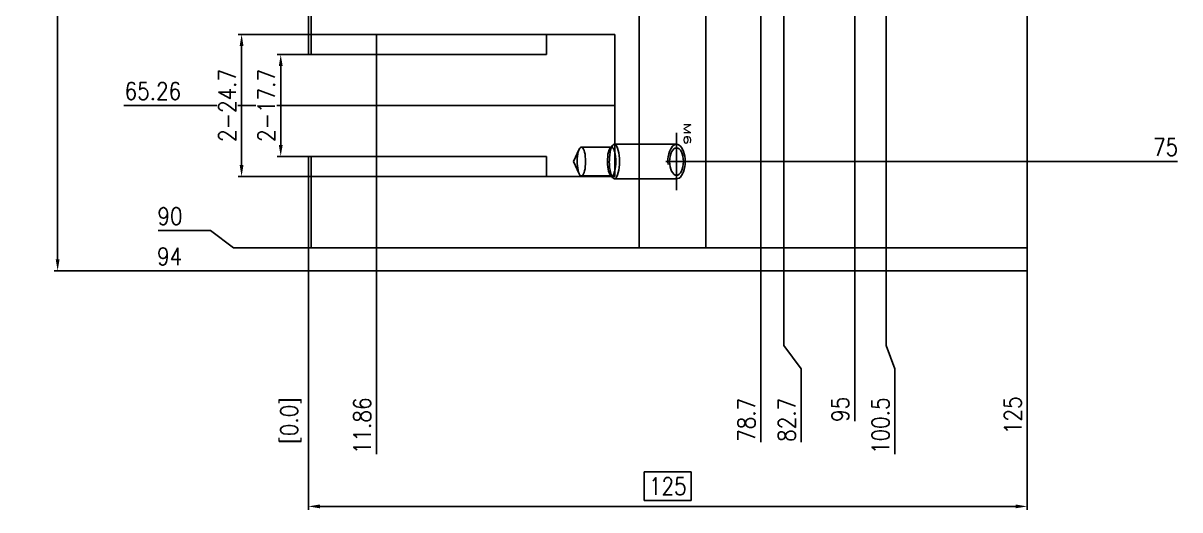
# Model space of a CAD drawing. Header units: millimetres. Extents: x 632 to 3922, y 1402 to 2001.
# Drawn here: x 2249 to 2450.1, y 1739.9 to 1824.4 of the extents above; entities that cross this region are included whole.
import ezdxf
from ezdxf.lldxf.tags import DXFTag

# ---------------------------------------------------------------- set-up
doc = ezdxf.new("R2010")
doc.units = ezdxf.units.MM
for name, color, linetype in [('1', 1, 'Continuous'), ('3', 3, 'Continuous'), ('4', 4, 'Continuous'), ('7', 7, 'Continuous'), ('CE', 1, 'CENTER'), ('DIM', 7, 'Continuous'), ('H1', 2, 'HIDDEN')]:
    doc.layers.add(name, color=color, linetype=linetype)
doc.styles.add('ROMANS', font='romans.shx', dxfattribs={"width": 0.8, "height": 3})
doc.styles.add('SY', font='romans.shx', dxfattribs={"width": 0.85, "height": 3, "bigfont": 'ghs.shx'})
tags = doc.linetypes.add('CENTER', pattern=[2, 1.25, -0.25, 0.25, -0.25]).pattern_tags.tags
tags[10:11] = [DXFTag(74, 4), DXFTag(75, 0), DXFTag(340, '0'), DXFTag(46, 1.0), DXFTag(50, 0.0), DXFTag(44, 0.0), DXFTag(45, 0.0)]
tags[8:9] = [DXFTag(74, 4), DXFTag(75, 0), DXFTag(340, '0'), DXFTag(46, 1.0), DXFTag(50, 0.0), DXFTag(44, 0.0), DXFTag(45, 0.0)]
tags[6:7] = [DXFTag(74, 4), DXFTag(75, 0), DXFTag(340, '0'), DXFTag(46, 1.0), DXFTag(50, 0.0), DXFTag(44, 0.0), DXFTag(45, 0.0)]
tags[4:5] = [DXFTag(74, 4), DXFTag(75, 0), DXFTag(340, '0'), DXFTag(46, 1.0), DXFTag(50, 0.0), DXFTag(44, 0.0), DXFTag(45, 0.0)]
tags = doc.linetypes.add('HIDDEN', pattern=[0.375, 0.25, -0.125]).pattern_tags.tags
tags[6:7] = [DXFTag(74, 4), DXFTag(75, 0), DXFTag(340, '0'), DXFTag(46, 1.0), DXFTag(50, 0.0), DXFTag(44, 0.0), DXFTag(45, 0.0)]
tags[4:5] = [DXFTag(74, 4), DXFTag(75, 0), DXFTag(340, '0'), DXFTag(46, 1.0), DXFTag(50, 0.0), DXFTag(44, 0.0), DXFTag(45, 0.0)]
doc.dimstyles.new('BaseStyle', dxfattribs={"dimtxt": 3, "dimasz": 2, "dimexe": 0.6, "dimexo": 0, "dimgap": 1, "dimtad": 1, "dimdsep": 46, "dimtxsty": 'SY', "dimcen": 0, "dimclrd": 3, "dimclre": 3, "dimclrt": 7, "dimaunit": 1, "dimazin": 0, "dimtfac": 1, "dimtmove": 0, "dimatfit": 3, "dimfxl": 1, "dimtolj": 1, "dimtzin": 0, "dimarcsym": 0})

# ---------------------------------------------------------------- blocks, each defined once
blk = doc.blocks.new('20180524_2047016')
at = {"extrusion": (0, 0, -1)}
blk.add_ellipse((1.48, 0.52), major_axis=(0, 2.4), ratio=0.5, dxfattribs=at)
at = {"layer": '1'}
blk.add_line((1.48, 5.52), (1.48, -4.48), dxfattribs=at)
at = {"layer": '3', "extrusion": (0, 0, -1)}
blk.add_ellipse((1.48, 0.52), major_axis=(0, 3), ratio=0.5, start_param=4.537856, end_param=9.599311, dxfattribs=at)
at = {"layer": 'CE'}
blk.add_line((3.56, 0.52), (-0.39, 0.52), dxfattribs=at)
at = {"layer": '4', "color": 3, "linetype": 'Continuous', "style": 'ROMANS', "width": 1.6}
blk.add_text('M6', height=1.25, rotation=270, dxfattribs=at).set_placement((2.74, 7.22))
blk = doc.blocks.new('*D583')
at = {"layer": 'Defpoints', "color": 0}
for p in [(2298.56, 1781.39), (2298.56, 1781.39), (2298.56, 1760.39)]:
    blk.add_point(p, dxfattribs=at)
at = {"layer": 'DIM', "color": 3, "lineweight": -2}
blk.add_line((2298.56, 1781.39), (2298.56, 1751.39), dxfattribs=at)
at = {"layer": 'DIM', "color": 7, "insert": (2295.64, 1755.39), "char_height": 3, "attachment_point": 5, "rotation": 90, "style": 'SY', "bg_fill": 3, "box_fill_scale": 1.1, "bg_fill_color": 256, "bg_fill_true_color": 13158600, "bg_fill_transparency": 0}
blk.add_mtext('\\A1;{\\H0.8333x;\\C2;[\\H1.2x;0.0\\H0.8333x;]}', dxfattribs=at)
blk = doc.blocks.new('*D584')
at = {"layer": 'Defpoints', "color": 0}
for p in [(2310.42, 1797.78), (2298.56, 1781.39)]:
    blk.add_point(p, dxfattribs=at)
at = {"layer": 'DIM', "color": 3, "lineweight": -2}
blk.add_line((2310.42, 1797.78), (2310.42, 1749.55), dxfattribs=at)
at = {"layer": 'DIM', "color": 7, "insert": (2307.92, 1754.47), "char_height": 3, "attachment_point": 5, "rotation": 90, "style": 'SY', "bg_fill": 3, "box_fill_scale": 1.1, "bg_fill_color": 256, "bg_fill_true_color": 13158600, "bg_fill_transparency": 0}
blk.add_mtext('\\A1;11.86', dxfattribs=at)
at = {"layer": 'Defpoints', "color": 0}
blk.add_point((2310.42, 1760.39), dxfattribs=at)
blk = doc.blocks.new('*D585')
at = {"layer": 'Defpoints', "color": 0}
for p in [(2377.26, 1785.39), (2298.56, 1781.39)]:
    blk.add_point(p, dxfattribs=at)
at = {"layer": 'DIM', "color": 3, "lineweight": -2}
blk.add_line((2377.26, 1785.39), (2377.26, 1751.61), dxfattribs=at)
at = {"layer": 'DIM', "color": 7, "insert": (2374.76, 1755.5), "char_height": 3, "attachment_point": 5, "rotation": 90, "style": 'SY', "bg_fill": 3, "box_fill_scale": 1.1, "bg_fill_color": 256, "bg_fill_true_color": 13158600, "bg_fill_transparency": 0}
blk.add_mtext('\\A1;78.7', dxfattribs=at)
at = {"layer": 'Defpoints', "color": 0}
blk.add_point((2377.26, 1760.39), dxfattribs=at)
blk = doc.blocks.new('*D586')
at = {"layer": 'Defpoints', "color": 0}
for p in [(2298.56, 1781.39), (2423.56, 1781.39)]:
    blk.add_point(p, dxfattribs=at)
at = {"layer": 'DIM', "color": 3, "lineweight": -2}
blk.add_line((2423.56, 1781.39), (2423.56, 1753.19), dxfattribs=at)
at = {"layer": 'DIM', "color": 7, "insert": (2421.06, 1756.29), "char_height": 3, "attachment_point": 5, "rotation": 90, "style": 'SY', "bg_fill": 3, "box_fill_scale": 1.1, "bg_fill_color": 256, "bg_fill_true_color": 13158600, "bg_fill_transparency": 0}
blk.add_mtext('\\A1;125', dxfattribs=at)
at = {"layer": 'Defpoints', "color": 0}
blk.add_point((2423.56, 1760.39), dxfattribs=at)
blk = doc.blocks.new('*D589')
at = {"layer": 'Defpoints', "color": 0}
for p in [(2381.26, 1853.59), (2298.56, 1781.39)]:
    blk.add_point(p, dxfattribs=at)
at = {"layer": 'DIM', "color": 3, "lineweight": -2}
for p, q in [((2381.26, 1853.59), (2381.26, 1768.39)), ((2381.26, 1768.39), (2384.26, 1764.39)), ((2384.26, 1764.39), (2384.26, 1751.61))]:
    blk.add_line(p, q, dxfattribs=at)
at = {"layer": 'DIM', "color": 7, "insert": (2381.76, 1755.5), "char_height": 3, "attachment_point": 5, "rotation": 90, "style": 'SY', "bg_fill": 3, "box_fill_scale": 1.1, "bg_fill_color": 256, "bg_fill_true_color": 13158600, "bg_fill_transparency": 0}
blk.add_mtext('\\A1;82.7', dxfattribs=at)
at = {"layer": 'Defpoints', "color": 0}
blk.add_point((2384.26, 1760.39), dxfattribs=at)
blk = doc.blocks.new('*D590')
at = {"layer": 'Defpoints', "color": 0}
for p in [(2393.56, 1864.89), (2298.56, 1781.39)]:
    blk.add_point(p, dxfattribs=at)
at = {"layer": 'DIM', "color": 3, "lineweight": -2}
blk.add_line((2393.56, 1864.89), (2393.56, 1755.26), dxfattribs=at)
at = {"layer": 'DIM', "color": 7, "insert": (2391.06, 1757.32), "char_height": 3, "attachment_point": 5, "rotation": 90, "style": 'SY', "bg_fill": 3, "box_fill_scale": 1.1, "bg_fill_color": 256, "bg_fill_true_color": 13158600, "bg_fill_transparency": 0}
blk.add_mtext('\\A1;95', dxfattribs=at)
at = {"layer": 'Defpoints', "color": 0}
blk.add_point((2393.56, 1760.39), dxfattribs=at)
blk = doc.blocks.new('*D591')
at = {"layer": 'Defpoints', "color": 0}
for p in [(2399.06, 1857.59), (2298.56, 1781.39)]:
    blk.add_point(p, dxfattribs=at)
at = {"layer": 'DIM', "color": 3, "lineweight": -2}
for p, q in [((2399.06, 1857.59), (2399.06, 1768.39)), ((2399.06, 1768.39), (2400.56, 1764.39)), ((2400.56, 1764.39), (2400.56, 1749.55))]:
    blk.add_line(p, q, dxfattribs=at)
at = {"layer": 'DIM', "color": 7, "insert": (2398.06, 1754.47), "char_height": 3, "attachment_point": 5, "rotation": 90, "style": 'SY', "bg_fill": 3, "box_fill_scale": 1.1, "bg_fill_color": 256, "bg_fill_true_color": 13158600, "bg_fill_transparency": 0}
blk.add_mtext('\\A1;100.5', dxfattribs=at)
at = {"layer": 'Defpoints', "color": 0}
blk.add_point((2400.56, 1760.39), dxfattribs=at)
blk = doc.blocks.new('*D597')
at = {"layer": 'Defpoints', "color": 0}
for p in [(2423.56, 1875.39), (2362.58, 1800.39)]:
    blk.add_point(p, dxfattribs=at)
at = {"layer": 'DIM', "color": 3, "lineweight": -2}
blk.add_line((2362.58, 1800.39), (2449.69, 1800.39), dxfattribs=at)
at = {"layer": 'DIM', "color": 7, "insert": (2447.62, 1802.89), "char_height": 3, "attachment_point": 5, "style": 'SY', "bg_fill": 3, "box_fill_scale": 1.1, "bg_fill_color": 256, "bg_fill_true_color": 13158600, "bg_fill_transparency": 0}
blk.add_mtext('\\A1;75', dxfattribs=at)
at = {"layer": 'Defpoints', "color": 0}
blk.add_point((2444.56, 1800.39), dxfattribs=at)
blk = doc.blocks.new('*D605')
at = {"layer": 'Defpoints', "color": 0}
for p in [(2298.56, 1875.39), (2299.04, 1810.13)]:
    blk.add_point(p, dxfattribs=at)
at = {"layer": 'DIM', "color": 3, "lineweight": -2}
blk.add_line((2299.04, 1810.13), (2266.48, 1810.13), dxfattribs=at)
at = {"layer": 'DIM', "color": 7, "insert": (2271.52, 1812.63), "char_height": 3, "attachment_point": 5, "style": 'SY', "bg_fill": 3, "box_fill_scale": 1.1, "bg_fill_color": 256, "bg_fill_true_color": 13158600, "bg_fill_transparency": 0}
blk.add_mtext('\\A1;65.26', dxfattribs=at)
at = {"layer": 'Defpoints', "color": 0}
blk.add_point((2277.56, 1810.13), dxfattribs=at)
blk = doc.blocks.new('*D606')
at = {"layer": 'Defpoints', "color": 0}
for p in [(2298.56, 1875.39), (2298.56, 1781.39)]:
    blk.add_point(p, dxfattribs=at)
at = {"layer": 'DIM', "color": 3, "lineweight": -2}
blk.add_line((2298.56, 1781.39), (2272.31, 1781.39), dxfattribs=at)
at = {"layer": 'DIM', "color": 7, "insert": (2274.43, 1783.89), "char_height": 3, "attachment_point": 5, "style": 'SY', "bg_fill": 3, "box_fill_scale": 1.1, "bg_fill_color": 256, "bg_fill_true_color": 13158600, "bg_fill_transparency": 0}
blk.add_mtext('\\A1;94', dxfattribs=at)
at = {"layer": 'Defpoints', "color": 0}
blk.add_point((2277.56, 1781.39), dxfattribs=at)
blk = doc.blocks.new('*D607')
at = {"layer": 'Defpoints', "color": 0}
for p in [(2298.56, 1875.39), (2299.04, 1785.39)]:
    blk.add_point(p, dxfattribs=at)
at = {"layer": 'DIM', "color": 3, "lineweight": -2}
for p, q in [((2281.56, 1788.39), (2272.43, 1788.39)), ((2285.56, 1785.39), (2281.56, 1788.39)), ((2299.04, 1785.39), (2285.56, 1785.39))]:
    blk.add_line(p, q, dxfattribs=at)
at = {"layer": 'DIM', "color": 7, "insert": (2274.49, 1790.89), "char_height": 3, "attachment_point": 5, "style": 'SY', "bg_fill": 3, "box_fill_scale": 1.1, "bg_fill_color": 256, "bg_fill_true_color": 13158600, "bg_fill_transparency": 0}
blk.add_mtext('\\A1;90', dxfattribs=at)
at = {"layer": 'Defpoints', "color": 0}
blk.add_point((2277.56, 1788.39), dxfattribs=at)
blk = doc.blocks.new('*D618')
at = {"layer": 'Defpoints', "color": 0}
for p in [(2299.04, 1818.97), (2293.75, 1801.28), (2299.04, 1801.28)]:
    blk.add_point(p, dxfattribs=at)
at = {"layer": 'DIM', "color": 3, "lineweight": -2}
for p, q in [((2299.04, 1818.97), (2293.15, 1818.97)), ((2293.75, 1816.97), (2293.75, 1803.28)), ((2299.04, 1801.28), (2293.15, 1801.28))]:
    blk.add_line(p, q, dxfattribs=at)
at = {"layer": 'DIM', "color": 3}
for points in [[(2294.09, 1816.97), (2293.42, 1816.97), (2293.75, 1818.97)], [(2293.42, 1803.28), (2294.09, 1803.28), (2293.75, 1801.28)]]:
    blk.add_solid(points, dxfattribs=at)
at = {"layer": 'DIM', "color": 7, "insert": (2291.25, 1810.13), "char_height": 3, "attachment_point": 5, "rotation": 90, "style": 'SY', "bg_fill": 3, "box_fill_scale": 1.1, "bg_fill_color": 256, "bg_fill_true_color": 13158600, "bg_fill_transparency": 0}
blk.add_mtext('\\A1;2-17.7', dxfattribs=at)
blk = doc.blocks.new('*D619')
at = {"layer": 'Defpoints', "color": 0}
for p in [(2298.56, 1822.47), (2286.95, 1797.78), (2298.56, 1797.78)]:
    blk.add_point(p, dxfattribs=at)
at = {"layer": 'DIM', "color": 3, "lineweight": -2}
for p, q in [((2298.56, 1822.47), (2286.35, 1822.47)), ((2286.95, 1820.47), (2286.95, 1799.78)), ((2298.56, 1797.78), (2286.35, 1797.78))]:
    blk.add_line(p, q, dxfattribs=at)
at = {"layer": 'DIM', "color": 3}
for points in [[(2287.28, 1820.47), (2286.61, 1820.47), (2286.95, 1822.47)], [(2286.61, 1799.78), (2287.28, 1799.78), (2286.95, 1797.78)]]:
    blk.add_solid(points, dxfattribs=at)
at = {"layer": 'DIM', "color": 7, "insert": (2284.45, 1810.13), "char_height": 3, "attachment_point": 5, "rotation": 90, "style": 'SY', "bg_fill": 3, "box_fill_scale": 1.1, "bg_fill_color": 256, "bg_fill_true_color": 13158600, "bg_fill_transparency": 0}
blk.add_mtext('\\A1;2-24.7', dxfattribs=at)
blk = doc.blocks.new('*D620')
at = {"layer": 'Defpoints', "color": 0}
for p in [(2298.56, 1781.39), (2423.56, 1781.39), (2423.56, 1740.46)]:
    blk.add_point(p, dxfattribs=at)
at = {"layer": 'DIM', "color": 3, "lineweight": -2}
for p, q in [((2298.56, 1781.39), (2298.56, 1739.86)), ((2423.56, 1781.39), (2423.56, 1739.86)), ((2300.56, 1740.46), (2421.56, 1740.46))]:
    blk.add_line(p, q, dxfattribs=at)
at = {"layer": 'DIM', "color": 3}
for points in [[(2300.56, 1740.79), (2300.56, 1740.13), (2298.56, 1740.46)], [(2421.56, 1740.13), (2421.56, 1740.79), (2423.56, 1740.46)]]:
    blk.add_solid(points, dxfattribs=at)
at = {"layer": 'DIM', "color": 7, "insert": (2361.06, 1743.96), "char_height": 3, "attachment_point": 5, "style": 'SY', "bg_fill": 3, "box_fill_scale": 1.1, "bg_fill_color": 256, "bg_fill_true_color": 13158600, "bg_fill_transparency": 0}
blk.add_mtext('\\A1;125', dxfattribs=at)
at = {"layer": 'DIM', "color": 3, "lineweight": -2}
for p, q in [((2365.15, 1746.46), (2356.96, 1746.46)), ((2356.96, 1746.46), (2356.96, 1741.46)), ((2365.15, 1741.46), (2365.15, 1746.46)), ((2356.96, 1741.46), (2365.15, 1741.46))]:
    blk.add_line(p, q, dxfattribs=at)
blk = doc.blocks.new('*D621')
at = {"layer": 'Defpoints', "color": 0}
for p in [(2254.96, 1969.39), (2298.56, 1969.39), (2298.56, 1781.39)]:
    blk.add_point(p, dxfattribs=at)
at = {"layer": 'DIM', "color": 3, "lineweight": -2}
for p, q in [((2298.56, 1969.39), (2254.36, 1969.39)), ((2254.96, 1783.39), (2254.96, 1967.39)), ((2298.56, 1781.39), (2254.36, 1781.39))]:
    blk.add_line(p, q, dxfattribs=at)
at = {"layer": 'DIM', "color": 3}
for points in [[(2255.29, 1967.39), (2254.62, 1967.39), (2254.96, 1969.39)], [(2254.62, 1783.39), (2255.29, 1783.39), (2254.96, 1781.39)]]:
    blk.add_solid(points, dxfattribs=at)
at = {"layer": 'DIM', "color": 7, "insert": (2251.46, 1875.39), "char_height": 3, "attachment_point": 5, "rotation": 90, "style": 'SY', "bg_fill": 3, "box_fill_scale": 1.1, "bg_fill_color": 256, "bg_fill_true_color": 13158600, "bg_fill_transparency": 0}
blk.add_mtext('\\A1;188', dxfattribs=at)
at = {"layer": 'DIM', "color": 3, "lineweight": -2}
for p, q in [((2253.96, 1879.48), (2248.96, 1879.48)), ((2248.96, 1879.48), (2248.96, 1871.29)), ((2253.96, 1871.29), (2253.96, 1879.48)), ((2248.96, 1871.29), (2253.96, 1871.29))]:
    blk.add_line(p, q, dxfattribs=at)

msp = doc.modelspace()

# ---------------------------------------------------------------- linework, layer by layer
at = {"layer": '7'}
for p, q in [((2356.101, 1785.386), (2356.101, 1965.386)), ((2367.694, 1785.386), (2367.694, 1965.386)), ((2377.257, 1785.386), (2377.257, 1965.386)), ((2423.558, 1785.386), (2423.558, 1965.386)), ((2298.558, 1818.975), (2298.558, 1839.43)), ((2299.037, 1839.43), (2299.037, 1818.975)), ((2351.825, 1822.475), (2339.968, 1822.475)), ((2339.968, 1822.475), (2339.968, 1818.975)), ((2351.825, 1822.475), (2351.825, 1797.778)), ((2299.037, 1818.975), (2298.558, 1818.975)), ((2339.968, 1818.975), (2299.037, 1818.975)), ((2310.415, 1818.975), (2310.415, 1801.278)), ((2298.558, 1785.386), (2298.558, 1801.278)), ((2299.037, 1801.278), (2298.558, 1801.278)), ((2299.037, 1801.278), (2299.037, 1785.386)), ((2339.968, 1801.278), (2299.037, 1801.278)), ((2339.968, 1801.278), (2339.968, 1797.778)), ((2351.825, 1797.778), (2339.968, 1797.778)), ((2299.037, 1785.386), (2298.558, 1785.386)), ((2298.558, 1785.386), (2298.558, 1781.386)), ((2299.037, 1785.386), (2356.101, 1785.386)), ((2367.694, 1785.386), (2356.101, 1785.386)), ((2367.694, 1785.386), (2377.257, 1785.386)), ((2423.558, 1785.386), (2377.257, 1785.386)), ((2423.558, 1781.386), (2423.558, 1785.386)), ((2423.558, 1781.386), (2298.558, 1781.386))]:
    msp.add_line(p, q, dxfattribs=at)
at = {"layer": 'CE'}
for p, q in [((2339.968, 1810.126), (2299.037, 1810.126)), ((2351.825, 1810.126), (2339.968, 1810.126))]:
    msp.add_line(p, q, dxfattribs=at)
at = {"layer": 'H1'}
for p, q in [((2298.558, 1822.475), (2339.968, 1822.475)), ((2310.415, 1822.475), (2310.415, 1818.975)), ((2345.647, 1802.507), (2344.654, 1800.386)), ((2351.179, 1802.886), (2346.034, 1802.886)), ((2351.504, 1803.243), (2351.07, 1802.767)), ((2351.294, 1802.886), (2351.179, 1802.886)), ((2362.578, 1803.386), (2351.772, 1803.386)), ((2310.415, 1801.278), (2310.415, 1797.778)), ((2344.654, 1800.386), (2345.647, 1798.265)), ((2339.968, 1797.778), (2298.558, 1797.778)), ((2346.034, 1797.886), (2351.179, 1797.886)), ((2351.07, 1798.006), (2351.278, 1797.778)), ((2351.179, 1797.886), (2351.294, 1797.886)), ((2351.278, 1797.778), (2351.504, 1797.53)), ((2351.772, 1797.386), (2362.578, 1797.386))]:
    msp.add_line(p, q, dxfattribs=at)
for points in [[(2345.647, 1798.265, 0), (2345.545, 1798.528, 0), (2345.458, 1798.846, 0), (2345.389, 1799.211, 0), (2345.339, 1799.612, 0), (2345.31, 1800.037, 0), (2345.304, 1800.472, 0), (2345.319, 1800.905, 0), (2345.356, 1801.322, 0), (2345.414, 1801.71, 0), (2345.491, 1802.058, 0), (2345.584, 1802.355, 0), (2345.647, 1802.507, 0)], [(2345.647, 1802.507, 0), (2345.761, 1802.705, 0), (2345.883, 1802.832, 0), (2346.009, 1802.885, 0), (2346.034, 1802.886, 0)], [(2346.034, 1802.886, 0), (2346.161, 1802.848, 0), (2346.284, 1802.736, 0), (2346.4, 1802.551, 0), (2346.504, 1802.301, 0), (2346.594, 1801.993, 0), (2346.667, 1801.636, 0), (2346.721, 1801.241, 0), (2346.754, 1800.82, 0), (2346.765, 1800.386, 0), (2346.754, 1799.952, 0), (2346.721, 1799.531, 0), (2346.667, 1799.136, 0), (2346.594, 1798.779, 0), (2346.504, 1798.471, 0), (2346.4, 1798.221, 0), (2346.284, 1798.037, 0), (2346.161, 1797.924, 0), (2346.034, 1797.886, 0)], [(2350.563, 1800.386, 0), (2350.574, 1800.82, 0), (2350.607, 1801.241, 0), (2350.661, 1801.636, 0), (2350.734, 1801.993, 0), (2350.824, 1802.301, 0), (2350.928, 1802.551, 0), (2351.044, 1802.736, 0), (2351.07, 1802.767, 0)], [(2351.504, 1803.243, 0), (2351.363, 1803.04, 0), (2351.235, 1802.757, 0), (2351.122, 1802.401, 0), (2351.03, 1801.985, 0), (2350.96, 1801.52, 0), (2350.915, 1801.02, 0), (2350.896, 1800.501, 0), (2350.895, 1800.386, 0)], [(2351.07, 1802.767, 0), (2351.195, 1802.863, 0), (2351.294, 1802.886, 0)], [(2351.294, 1802.886, 0), (2351.421, 1802.848, 0), (2351.544, 1802.736, 0), (2351.659, 1802.551, 0), (2351.764, 1802.301, 0), (2351.854, 1801.993, 0), (2351.927, 1801.636, 0), (2351.981, 1801.241, 0), (2352.014, 1800.82, 0), (2352.025, 1800.386, 0), (2352.014, 1799.952, 0), (2351.981, 1799.531, 0), (2351.927, 1799.136, 0), (2351.854, 1798.779, 0), (2351.764, 1798.471, 0), (2351.659, 1798.221, 0), (2351.544, 1798.037, 0), (2351.421, 1797.924, 0), (2351.294, 1797.886, 0)], [(2351.772, 1803.386, 0), (2351.62, 1803.341, 0), (2351.504, 1803.243, 0)], [(2351.772, 1797.386, 0), (2351.924, 1797.432, 0), (2352.072, 1797.567, 0), (2352.211, 1797.788, 0), (2352.336, 1798.088, 0), (2352.444, 1798.458, 0), (2352.532, 1798.886, 0), (2352.596, 1799.36, 0), (2352.636, 1799.865, 0), (2352.649, 1800.386, 0), (2352.636, 1800.907, 0), (2352.596, 1801.412, 0), (2352.532, 1801.886, 0), (2352.444, 1802.315, 0), (2352.336, 1802.684, 0), (2352.211, 1802.984, 0), (2352.072, 1803.205, 0), (2351.924, 1803.341, 0), (2351.772, 1803.386, 0)], [(2351.07, 1798.006, 0), (2350.953, 1798.175, 0), (2350.846, 1798.411, 0), (2350.752, 1798.707, 0), (2350.675, 1799.054, 0), (2350.617, 1799.442, 0), (2350.58, 1799.858, 0), (2350.564, 1800.29, 0), (2350.563, 1800.386, 0)], [(2350.895, 1800.386, 0), (2350.908, 1799.865, 0), (2350.948, 1799.36, 0), (2351.013, 1798.886, 0), (2351.1, 1798.458, 0), (2351.208, 1798.088, 0), (2351.334, 1797.788, 0), (2351.472, 1797.567, 0), (2351.504, 1797.53, 0)], [(2346.034, 1797.886, 0), (2345.907, 1797.924, 0), (2345.784, 1798.037, 0), (2345.669, 1798.221, 0), (2345.647, 1798.265, 0)], [(2351.294, 1797.886, 0), (2351.167, 1797.924, 0), (2351.07, 1798.006, 0)], [(2351.504, 1797.53, 0), (2351.653, 1797.414, 0), (2351.772, 1797.386, 0)]]:
    msp.add_polyline3d(points, dxfattribs=at)

# ---------------------------------------------------------------- block references
msp.add_blockref('20180524_2047016', (2361.101, 1799.865))

# ---------------------------------------------------------------- next in the draw order: dimensions: what is measured, and where the dimension line sits
at = {"layer": 'DIM'}
dim = msp.add_ordinate_dim(feature_location=(2298.558, 1781.386), offset=(0, -21), dtype=1, origin=(2298.558, 1781.386), text='{\\H0.8333x;\\C2;[\\H1.2x;0.0\\H0.8333x;]}', dimstyle='BaseStyle', override={"dimtfill": 1}, dxfattribs=at)
dim.commit()
dim.dimension.update_dxf_attribs({"geometry": '*D583', "text_midpoint": (2295.642, 1755.389)})

# ---------------------------------------------------------------- next in the draw order: dimensions: what is measured, and where the dimension line sits
dim = msp.add_ordinate_dim(feature_location=(2310.415, 1797.778), offset=(0, -37.392), dtype=1, origin=(2298.558, 1781.386), dimstyle='BaseStyle', override={"dimtfill": 1}, dxfattribs=at)
dim.commit()
dim.dimension.update_dxf_attribs({"geometry": '*D584', "text_midpoint": (2307.915, 1754.468)})

# ---------------------------------------------------------------- next in the draw order: dimensions: what is measured, and where the dimension line sits
dim = msp.add_ordinate_dim(feature_location=(2377.257, 1785.386), offset=(0, -25), dtype=1, origin=(2298.558, 1781.386), dimstyle='BaseStyle', override={"dimtfill": 1}, dxfattribs=at)
dim.commit()
dim.dimension.update_dxf_attribs({"geometry": '*D585', "text_midpoint": (2374.757, 1755.501)})

# ---------------------------------------------------------------- next in the draw order: dimensions: what is measured, and where the dimension line sits
dim = msp.add_ordinate_dim(feature_location=(2423.558, 1781.386), offset=(0, -21), dtype=1, origin=(2298.558, 1781.386), dimstyle='BaseStyle', override={"dimtfill": 1}, dxfattribs=at)
dim.commit()
dim.dimension.update_dxf_attribs({"geometry": '*D586', "text_midpoint": (2421.058, 1756.29)})

# ---------------------------------------------------------------- next in the draw order: dimensions: what is measured, and where the dimension line sits
dim = msp.add_ordinate_dim(feature_location=(2381.258, 1853.586), offset=(2.999, -93.2), dtype=1, origin=(2298.558, 1781.386), dimstyle='BaseStyle', override={"dimtfill": 1}, dxfattribs=at)
dim.commit()
dim.dimension.update_dxf_attribs({"geometry": '*D589', "text_midpoint": (2381.757, 1755.501)})

# ---------------------------------------------------------------- next in the draw order: dimensions: what is measured, and where the dimension line sits
dim = msp.add_ordinate_dim(feature_location=(2393.558, 1864.886), offset=(0, -104.5), dtype=1, origin=(2298.558, 1781.386), dimstyle='BaseStyle', override={"dimtfill": 1}, dxfattribs=at)
dim.commit()
dim.dimension.update_dxf_attribs({"geometry": '*D590', "text_midpoint": (2391.058, 1757.322)})

# ---------------------------------------------------------------- next in the draw order: dimensions: what is measured, and where the dimension line sits
dim = msp.add_ordinate_dim(feature_location=(2399.058, 1857.586), offset=(1.5, -97.2), dtype=1, origin=(2298.558, 1781.386), dimstyle='BaseStyle', override={"dimtfill": 1}, dxfattribs=at)
dim.commit()
dim.dimension.update_dxf_attribs({"geometry": '*D591', "text_midpoint": (2398.058, 1754.468)})

# ---------------------------------------------------------------- next in the draw order: dimensions: what is measured, and where the dimension line sits
for feature_location, offset, origin, picture, middle in [((2299.037, 1810.126), (-21.478, 0), (2298.558, 1875.386), '*D605', (2271.519, 1812.626)), ((2362.578, 1800.386), (81.98, 0), (2423.558, 1875.386), '*D597', (2447.623, 1802.886))]:
    dim = msp.add_ordinate_dim(feature_location=feature_location, offset=offset, dtype=0, origin=origin, dimstyle='BaseStyle', override={"dimtfill": 1}, dxfattribs=at)
    dim.commit()
    dim.dimension.update_dxf_attribs({"geometry": picture, "text_midpoint": middle})

# ---------------------------------------------------------------- next in the draw order: dimensions: what is measured, and where the dimension line sits
dim = msp.add_ordinate_dim(feature_location=(2298.558, 1781.386), offset=(-21, 0), dtype=0, origin=(2298.558, 1875.386), dimstyle='BaseStyle', override={"dimtfill": 1}, dxfattribs=at)
dim.commit()
dim.dimension.update_dxf_attribs({"geometry": '*D606', "text_midpoint": (2274.433, 1783.886)})

# ---------------------------------------------------------------- next in the draw order: dimensions: what is measured, and where the dimension line sits
dim = msp.add_ordinate_dim(feature_location=(2299.037, 1785.386), offset=(-21.478, 3), dtype=0, origin=(2298.558, 1875.386), dimstyle='BaseStyle', override={"dimtfill": 1}, dxfattribs=at)
dim.commit()
dim.dimension.update_dxf_attribs({"geometry": '*D607', "text_midpoint": (2274.494, 1790.886)})
dim = msp.add_linear_dim(base=(2423.558, 1740.46), p1=(2298.558, 1781.386), p2=(2423.558, 1781.386), dimstyle='BaseStyle', override={"dimgap": -1, "dimtfill": 1}, dxfattribs=at)
dim.commit()
dim.dimension.update_dxf_attribs({"geometry": '*D620', "text_midpoint": (2361.058, 1743.96)})

# ---------------------------------------------------------------- next in the draw order: dimensions: what is measured, and where the dimension line sits
dim = msp.add_linear_dim(base=(2293.754, 1801.278), p1=(2299.037, 1818.975), p2=(2299.037, 1801.278), angle=90, text='2-<>', dimstyle='BaseStyle', override={"dimtfill": 1}, dxfattribs=at)
dim.commit()
dim.dimension.update_dxf_attribs({"geometry": '*D618', "text_midpoint": (2291.254, 1810.126)})

# ---------------------------------------------------------------- next in the draw order: dimensions: what is measured, and where the dimension line sits
dim = msp.add_linear_dim(base=(2286.946, 1797.778), p1=(2298.558, 1822.475), p2=(2298.558, 1797.778), angle=90, text='2-<>', dimstyle='BaseStyle', override={"dimtfill": 1}, dxfattribs=at)
dim.commit()
dim.dimension.update_dxf_attribs({"geometry": '*D619', "text_midpoint": (2284.446, 1810.126)})

# ---------------------------------------------------------------- next in the draw order: dimensions: what is measured, and where the dimension line sits
dim = msp.add_linear_dim(base=(2254.958, 1969.386), p1=(2298.558, 1781.386), p2=(2298.558, 1969.386), angle=90, dimstyle='BaseStyle', override={"dimgap": -1, "dimtfill": 1}, dxfattribs=at)
dim.commit()
dim.dimension.update_dxf_attribs({"geometry": '*D621', "text_midpoint": (2251.458, 1875.386)})

doc.saveas('drawing.dxf')
